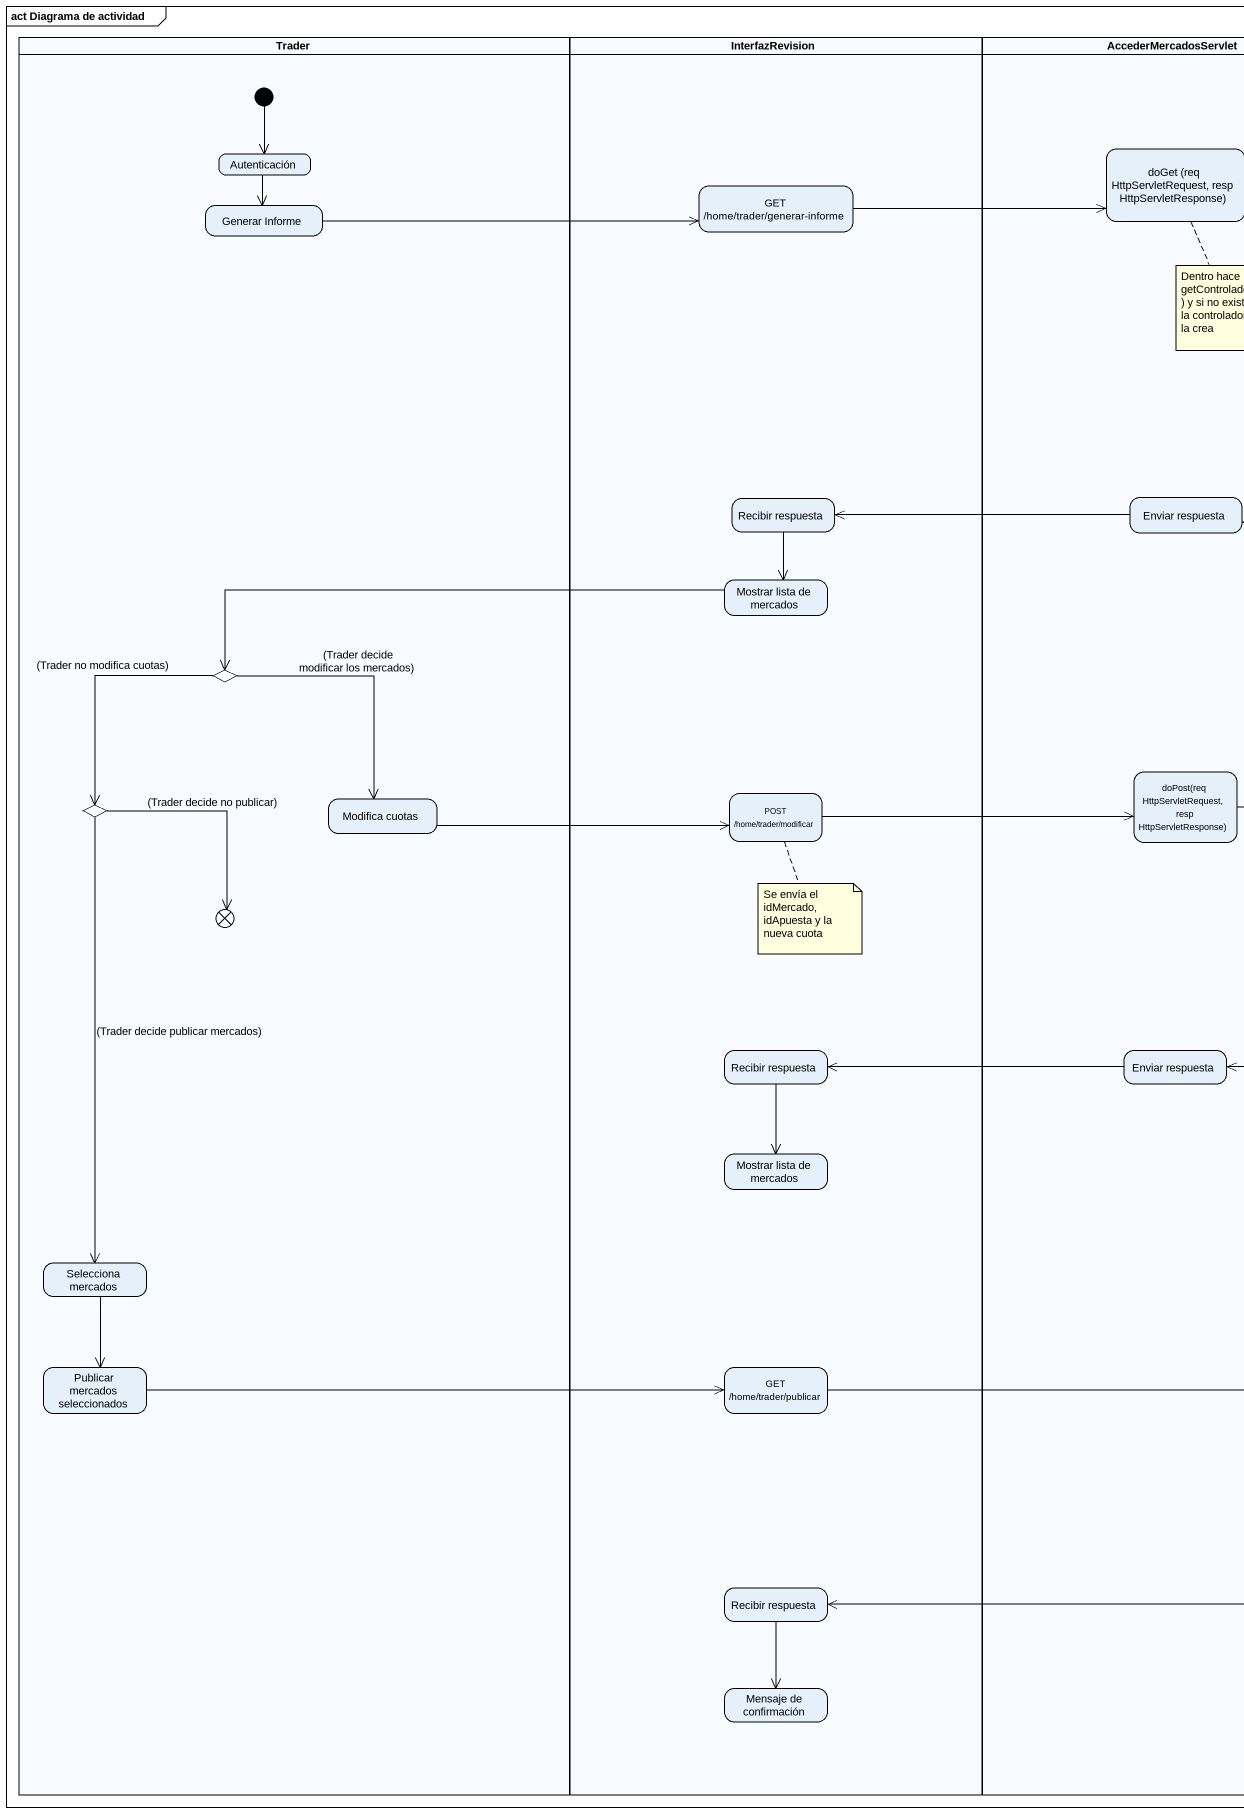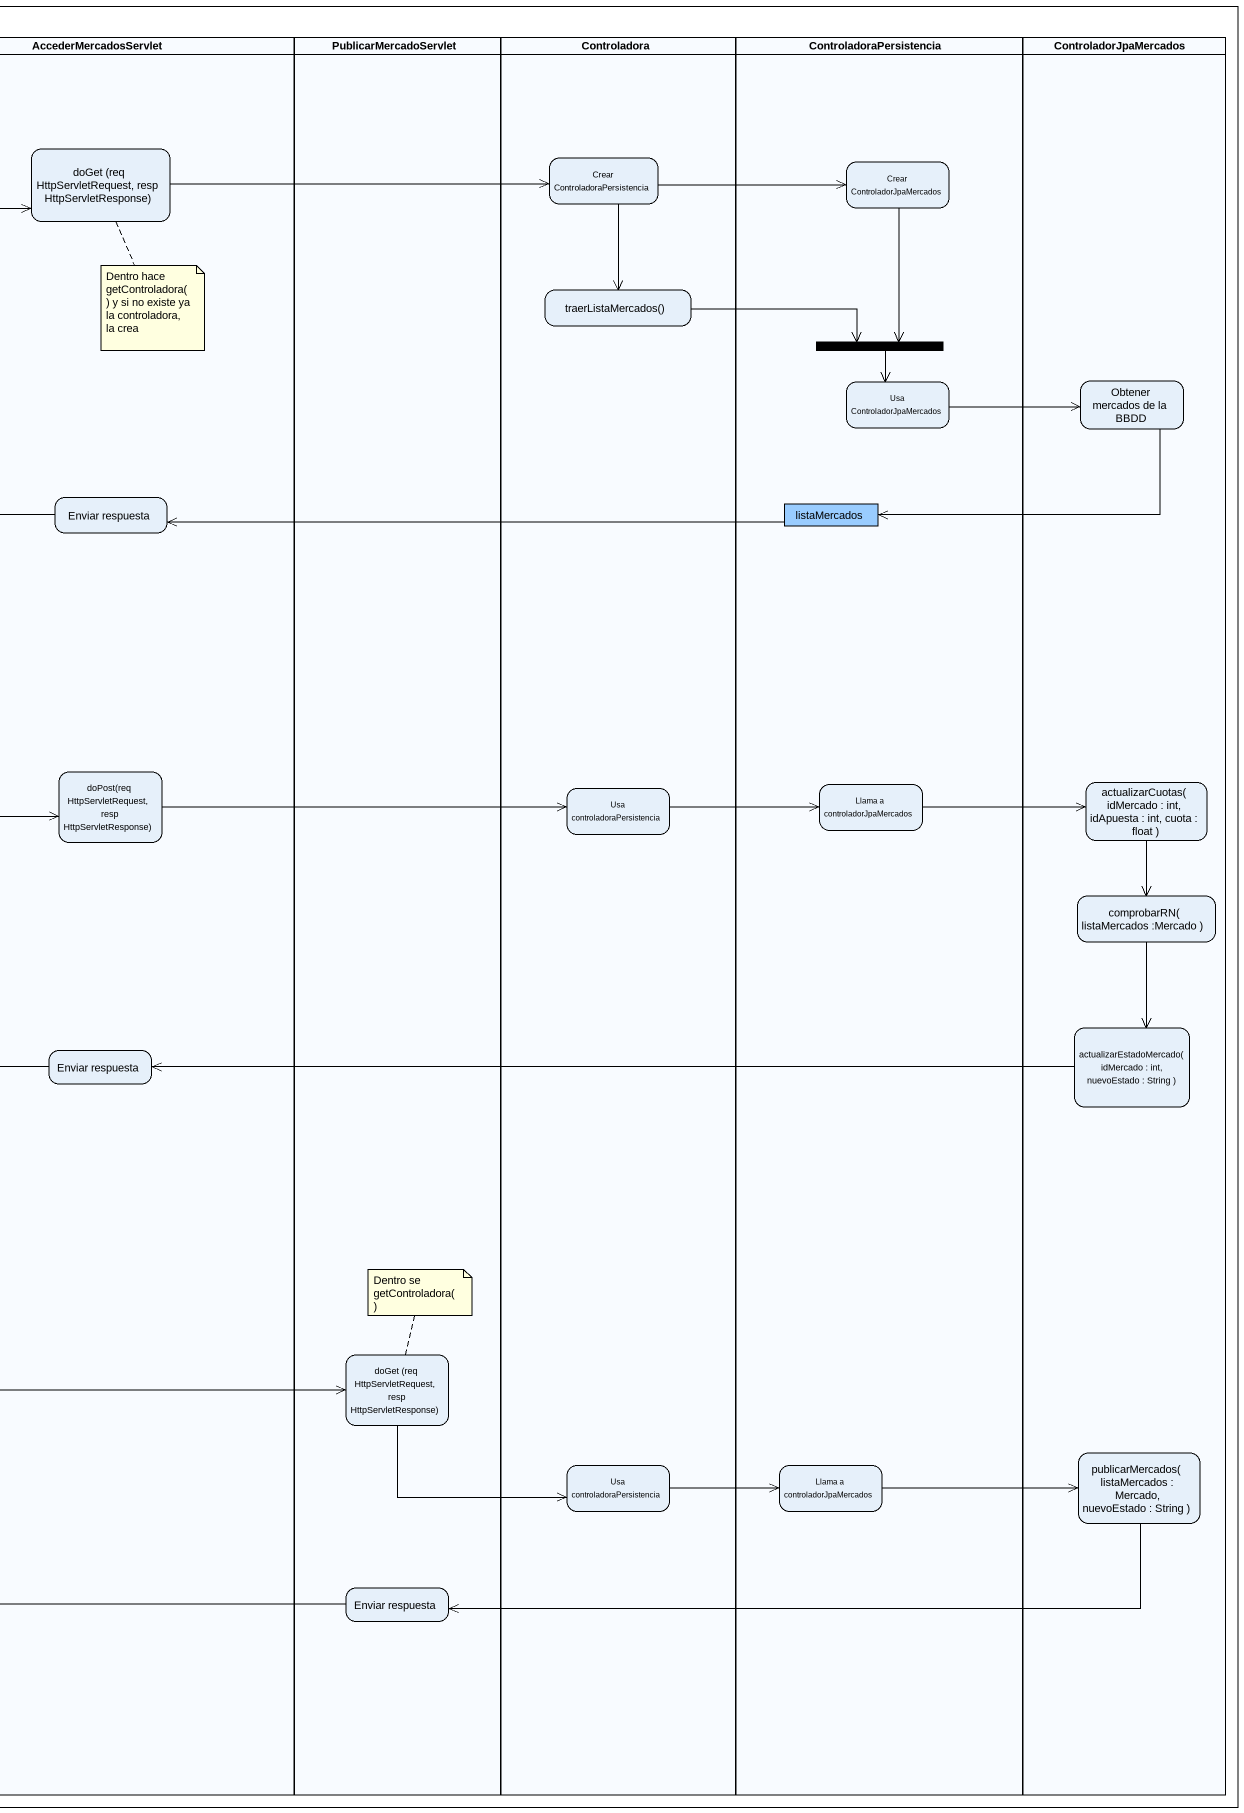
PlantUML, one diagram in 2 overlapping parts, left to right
@startuml
mainframe act Diagrama de actividad
hide empty description
state Trader <<partition>> {
  state Autenticación
  state "Generar Informe" as Generar_Informe
  state choice1 <<choice>>
  state choice2 <<choice>>
  state "Modifica cuotas" as Modifica_cuotas
  state flowfinal1 <<end>>
  state "Selecciona mercados" as Selecciona_mercados
  state "Publicar mercados seleccionados" as Publicar_mercados
  [*] --> Autenticación
}
state InterfazRevision <<partition>> {
  state "GET /home/trader/generar-informe" as GET_home_trader_generar
  state "Recibir respuesta" as Recibir_respuesta
  state "Mostrar lista de mercados" as Mostrar_lista_de_mercados
  state "POST /home/trader/modificar" as POST_home_trader_modificar
  state "Recibir respuesta" as Recibir_respuesta_2
  state "Mostrar lista de mercados" as Mostrar_lista_de_mercados_2
  state "GET /home/trader/publicar" as GET_home_trader_publicar
  state "Recibir respuesta" as Recibir_respuesta_3
  state "Mensaje de confirmación" as Mensaje_de_confirmación
}
state AccederMercadosServlet <<partition>> {
  state "doGet (req HttpServletRequest, resp HttpServletResponse)" as doGet_req
  state "Enviar respuesta" as Enviar_respuesta
  state "doPost(req HttpServletRequest, resp HttpServletResponse)" as doPost_req
  state "Enviar respuesta" as Enviar_respuesta_2
}
state PublicarMercadoServlet <<partition>> {
  state "doGet (req HttpServletRequest, resp HttpServletResponse)" as doGet_req_2
  state "Enviar respuesta" as Enviar_respuesta_3
}
state Controladora <<partition>> {
  state "Crear ControladoraPersistencia" as Crear_ControladoraPersistenc
  state "traerListaMercados()" as traerListaMercados
  state "Usa controladoraPersistencia" as Usa_controladoraPersistencia
  state "Usa controladoraPersistencia" as Usa_controladoraPersistencia_2
}
state ControladoraPersistencia <<partition>> {
  state "Crear ControladorJpaMercados" as Crear_ControladorJpaMercados
  state fork1 <<join>>
  state "Usa ControladorJpaMercados" as Usa_ControladorJpaMercados
  state listaMercados <<object>> #99CCFF
  state "Llama a controladorJpaMercados" as Llama_a_controladorJpaMercad
  state "Llama a controladorJpaMercados" as Llama_a_controladorJpaMercad_2
}
state ControladorJpaMercados <<partition>> {
  state "Obtener mercados de la BBDD" as Obtener_mercados_de_la_BBDD
  state "actualizarCuotas( idMercado : int, idApuesta : int, cuota : float )" as actualizarCuotas_idMercado
  state "comprobarRN( listaMercados :Mercado )" as comprobarRN_listaMercados
  state "actualizarEstadoMercado( idMercado : int, nuevoEstado : String )" as actualizarEstadoMercado
  state "publicarMercados( listaMercados : Mercado, nuevoEstado : String )" as publicarMercados
}
Autenticación --> Generar_Informe
doGet_req -right-> Crear_ControladoraPersistenc
Crear_ControladoraPersistenc -right-> Crear_ControladorJpaMercados
Crear_ControladoraPersistenc --> traerListaMercados
Crear_ControladorJpaMercados --> fork1
Generar_Informe -right-> GET_home_trader_generar
GET_home_trader_generar -right-> doGet_req
traerListaMercados -right-> fork1
fork1 --> Usa_ControladorJpaMercados
Usa_ControladorJpaMercados -right-> Obtener_mercados_de_la_BBDD
Obtener_mercados_de_la_BBDD -left-> listaMercados
Recibir_respuesta --> Mostrar_lista_de_mercados
Enviar_respuesta -left-> Recibir_respuesta
listaMercados -left-> Enviar_respuesta
Mostrar_lista_de_mercados -left-> choice1
choice1 --> choice2 : (Trader no modifica cuotas)
choice1 --> Modifica_cuotas : (Trader decide modificar los mercados)
choice2 --> flowfinal1 : (Trader decide no publicar)
choice2 --> Selecciona_mercados : (Trader decide publicar mercados)
Modifica_cuotas -right-> POST_home_trader_modificar
POST_home_trader_modificar -right-> doPost_req
doPost_req -right-> Usa_controladoraPersistencia
Usa_controladoraPersistencia -right-> Llama_a_controladorJpaMercad
Llama_a_controladorJpaMercad -right-> actualizarCuotas_idMercado
actualizarCuotas_idMercado --> comprobarRN_listaMercados
comprobarRN_listaMercados --> actualizarEstadoMercado
actualizarEstadoMercado -left-> Enviar_respuesta_2
Recibir_respuesta_2 --> Mostrar_lista_de_mercados_2
Enviar_respuesta_2 -left-> Recibir_respuesta_2
Selecciona_mercados --> Publicar_mercados
Publicar_mercados -right-> GET_home_trader_publicar
GET_home_trader_publicar -right-> doGet_req_2
doGet_req_2 -right-> Usa_controladoraPersistencia_2
Usa_controladoraPersistencia_2 -right-> Llama_a_controladorJpaMercad_2
Llama_a_controladorJpaMercad_2 -right-> publicarMercados
publicarMercados -left-> Enviar_respuesta_3
Recibir_respuesta_3 --> Mensaje_de_confirmación
Enviar_respuesta_3 -left-> Recibir_respuesta_3
note bottom of doGet_req : Dentro hace getControladora() y si no existe ya la controladora, la crea
note bottom of POST_home_trader_modificar : Se envía el idMercado, idApuesta y la nueva cuota
note top of doGet_req_2 : Dentro se getControladora()
@enduml
